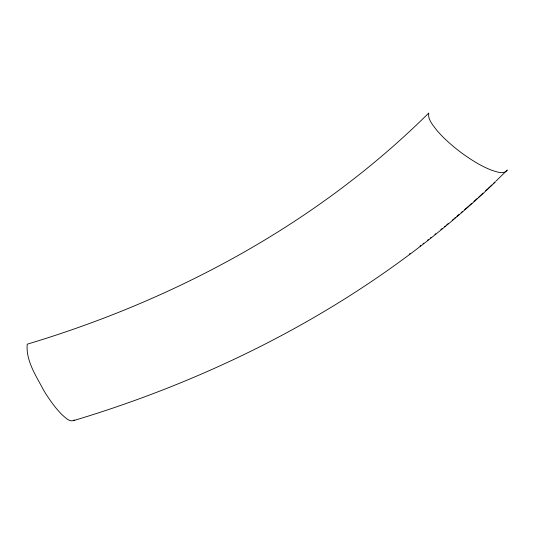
<?xml version="1.0" encoding="UTF-8"?>
<svg xmlns="http://www.w3.org/2000/svg" width="534" height="534" viewBox="0 0 534 534"><rect width="100%" height="100%" fill="white"/><g stroke="black" fill="none" stroke-linecap="round" stroke-linejoin="round"><path stroke-width="0.8" d="M495.973 181.079L507.3 170.052C503.929 174.952 496.72 171.694 492.194 170.439C481.675 166.441 472.056 160.42 462.938 153.899C453.399 146.903 444.341 139.14 436.658 130.116C433.114 125.183 427.534 119.629 428.762 113.028C317.763 223.145 176.347 299.454 27.227 344.183C25.725 360.931 36.372 376.263 43.815 390.548C49.115 399.165 54.915 407.575 62.078 414.778C65.228 417.368 68.946 421.94 73.505 420.638C229.286 373.867 377.178 295.209 495.071 182.201M494.618 182.368L495.298 181.727M493.256 183.663L493.937 183.015M491.894 184.951L487.776 188.816M487.088 189.457L485.713 190.731M482.963 193.268L478.824 197.046M477.443 198.294L473.972 201.418M471.856 203.3L469.006 205.824M467.57 207.085L468.285 206.458M466.856 207.713L464.714 209.575M73.505 420.638L74.273 419.971M461.189 212.625L462.604 211.411M459.06 214.454L456.917 216.283M455.482 217.498L454.04 218.72M452.592 219.941L453.313 219.327M448.213 223.592L446.744 224.807M444.542 226.616L445.276 226.016M442.332 228.418L440.864 229.613M434.976 234.359L435.711 233.765M430.517 237.89L431.265 237.303M427.527 240.24L428.275 239.653M423.015 243.744L423.769 243.157M419.991 246.067L420.745 245.486M409.271 254.151L410.045 253.577"/></g></svg>
